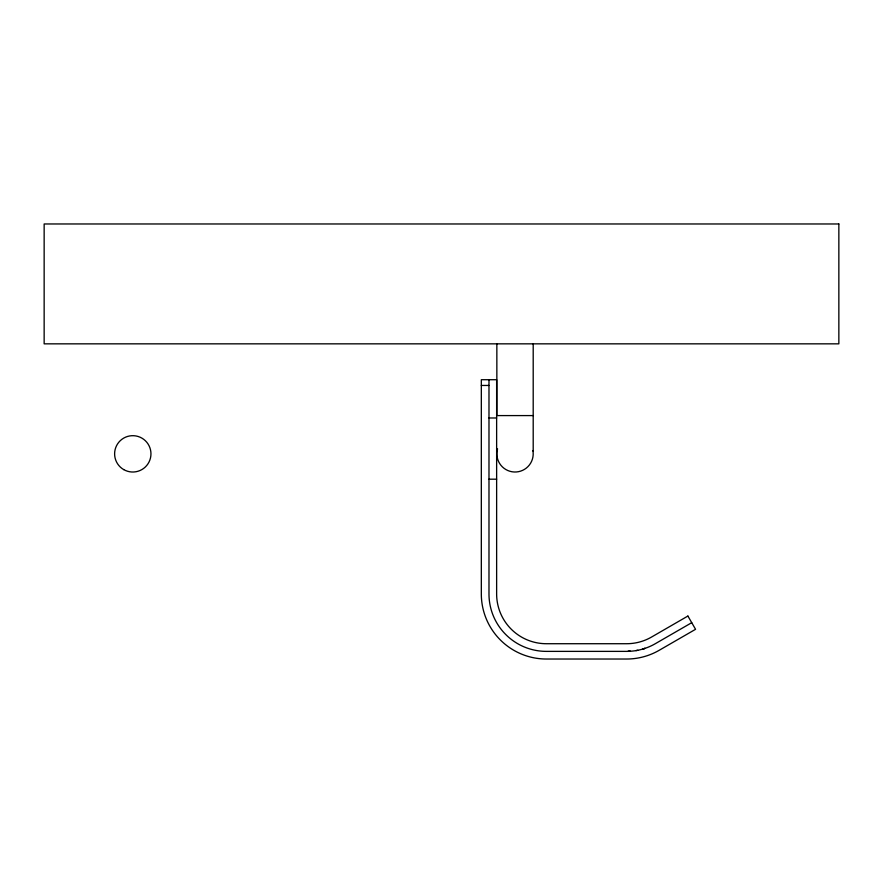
<?xml version="1.0" encoding="UTF-8"?>
<svg xmlns="http://www.w3.org/2000/svg" width="883" height="883" viewBox="0 0 883 883"><rect width="100%" height="100%" fill="white"/><g stroke="black" fill="none" stroke-linecap="round" stroke-linejoin="round"><path stroke-width="1.32" d="M691.731 622.681L655.341 643.685A57.395 57.395 0 0 1 626.643 651.378L546.367 651.378A57.395 57.395 0 0 1 488.983 593.983L488.983 379.712M643.321 648.895L645.12 648.321L642.703 649.049M635.97 650.616L637.824 650.274M628.508 651.345L630.374 651.257L627.89 651.334M481.323 385.452L488.983 385.452M533.2 415.584L496.853 415.584L496.853 343.84M488.983 417.979L496.632 417.979M488.983 479.193L496.632 479.193M533.2 343.84L533.2 451.158M532.902 450.54A18.179 18.179 0 0 1 514.16 471.997A18.179 18.179 0 0 1 497.559 448.851M687.901 616.047L651.522 637.062A49.746 49.746 0 0 1 626.643 643.718L546.367 643.718A49.746 49.746 0 0 1 496.632 593.983L496.632 379.712L481.323 379.712L481.323 593.983A65.044 65.044 0 0 0 546.367 659.027L626.643 659.027A65.044 65.044 0 0 0 659.171 650.307L695.561 629.303L687.901 616.047M838.85 223.973L44.15 223.973L44.15 343.84L838.85 343.84L838.85 223.973M123.697 469.59A18.179 18.179 0 0 0 150.96 453.851A18.179 18.179 0 0 0 123.697 438.111A18.179 18.179 0 0 0 123.697 469.59"/></g></svg>
